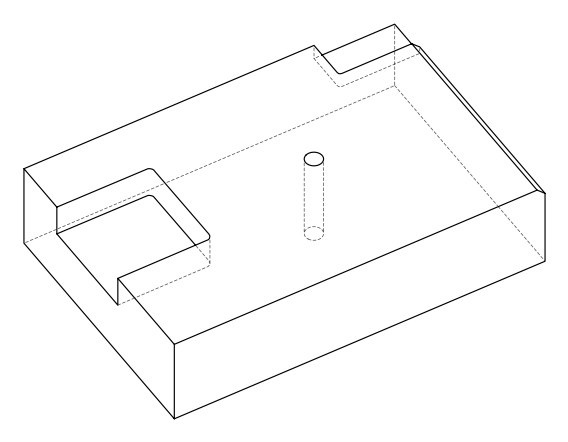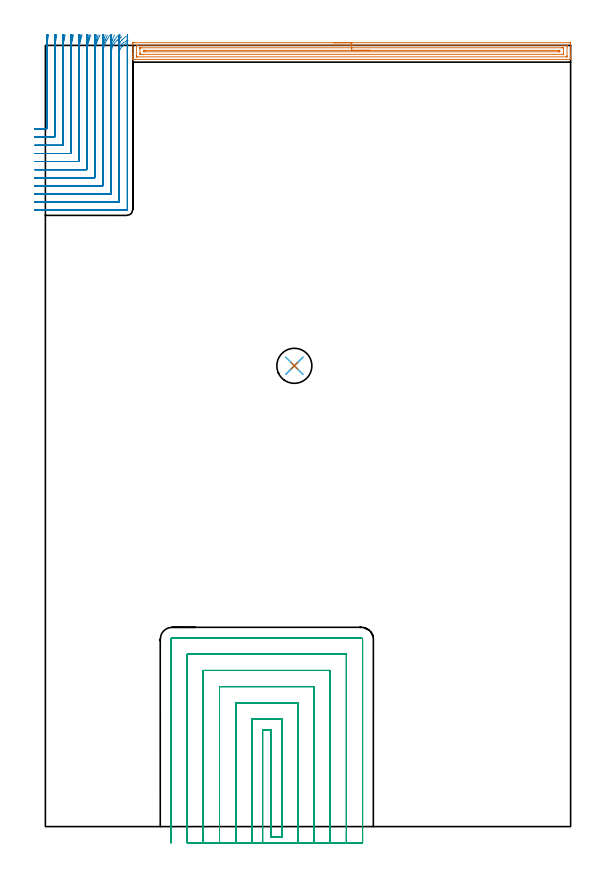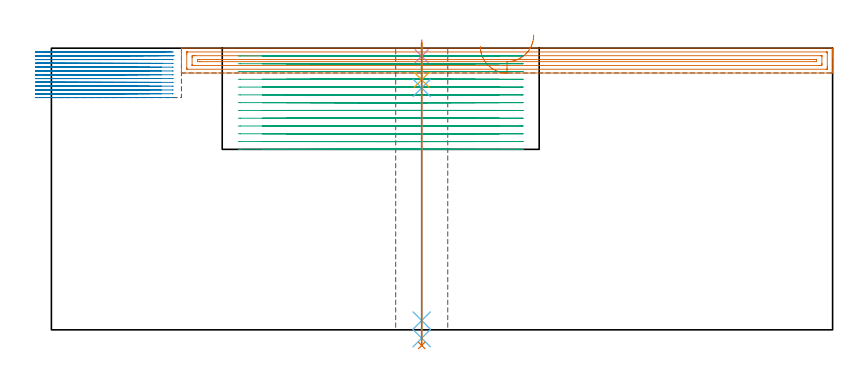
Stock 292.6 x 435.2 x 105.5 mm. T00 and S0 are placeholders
(PLAN: 7 operations, 6 tool changes, 100.9 min)
(1 AREA_MILL | FG_CHAMFER_SURFACE | UGT0205_001 | 7.99 min | 10787 mm3)
(2 MILL_CORNER_NOTCH_RECTANGULAR | CORNER_NOTCH_RECTANGULAR | UGT0201_014 | Follow Part, ap 1.5, ae 75% | 33.23 min | 85042 mm3)
(3 MILL_SLOT | SLOT_PARTIAL_RECTANGULAR | NXT0201_011 | Follow Part, ap 3, ae 75% | 58.6 min | 498707 mm3)
(4 SPOT_DRILL | STEP1HOLE | NXT0321_9005460120000 | 0.05 min | 178 mm3)
(5 DRILL_BLIND_HOLE_INTO_CENTER | STEP1HOLE | UGT0301_198 | 0.06 min | 424 mm3)
(6 GUN_DRILL_THROUGH_HOLE | STEP1HOLE | UGT0307_003 | 0.53 min | 3609 mm3)
(7 SPADE_DRILL_TO_ENLARGE_THROUGH_HOLE | STEP1HOLE | UGT0306_010 | 0.45 min | 27245 mm3)
(TOOL UGT0205_001 | Chamfer Mill 20 x 3 x 45 deg. | D20 FL50 Z2)
(TOOL UGT0201_014 | End mill 6 mm | D6 FL24 Z4)
(TOOL NXT0201_011 | ENDMILL 12mm [2P460-1200-NA 1630] | D12 FL38 Z6)
(TOOL NXT0321_9005460120000 | NC Spot Drill, 142deg, 12mm, Carbide, Uncoated | D12 PA142 FL30 Z2)
(TOOL UGT0301_198 | Twist Drill 7.9 mm | D7.9 PA118 FL73 Z2)
(TOOL UGT0307_003 | Gun Drill 7 mm | D7 PA130 FL24 Z1)
(TOOL UGT0306_010 | Spade Drill 19.5mm | D19.5 PA132 FL10 Z2)
(OP 1 AREA_MILL)
G17 G21 G94 G90
T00 M6
G54
G17 G0 G90 X160.65 Y436.7 S1061 M3
G43 Z115.5 H0
Z106.2
G94 G1 X160.688 Z105.328 F250.
X160.802 Z104.464
X160.991 Z103.612
X161.253 Z102.78
X161.587 Z101.974
X161.99 Z101.2
X162.458 Z100.464
X162.99 Z99.772
X163.579 Z99.129
X164.222 Z98.54
X164.914 Z98.008
X165.65 Z97.54
X166.424 Z97.137
X167.23 Z96.803
X168.062 Z96.541
X168.914 Z96.352
X169.778 Z96.238
X170.65 Z96.2
X291.997
X292.267 Y436.697 Z96.202
X292.59 Y436.692 Z96.206
X292.6 Y436.363 Z96.534
Y430.709 Z102.185
Y430.129 Z102.768
Y429.815 Z103.081
Y429.235 Z103.662
Y428.921 Z103.974
Y428.293 Z104.606
Y427.84 Z105.059
X292.598 Y427.462 Z105.429
X292.596 Y427.435 Z105.456
X292.59 Y427.403 Z105.488
X292.443 Y427.4 Z105.5
X48.857
X48.71 Y427.403 Z105.488
X48.707 Y427.461 Z105.431
X48.7 Y427.84 Z105.059
Y428.293 Z104.606
Y428.921 Z103.974
Y430.129 Z102.768
Y430.709 Z102.185
X48.701 Y436.073 Z96.824
X48.703 Y436.674 Z96.224
X48.707 Y436.692 Z96.206
X49.303 Y436.7 Z96.2
X170.65
Y435.286 Z97.614
X290.213
X290.319 Y435.285 Z97.615
X290.532 Y435.281 Z97.619
X290.586 Y435.279 Z97.621
X290.59 Y435.267 Z97.633
X290.595 Y435.234 Z97.666
X290.598 Y435.179 Z97.721
X290.6 Y434.791 Z98.109
Y434.285 Z98.615
X290.599 Y429.428 Z103.472
X290.592 Y428.921 Z103.979
X290.59 Y428.831 Z104.069
X290.425 Y428.821 Z104.079
X290.317 Y428.816 Z104.084
X290.213 Y428.815 Z104.085
X51.087 Y428.814 Z104.086
X50.981 Y428.815 Z104.085
X50.768 Y428.819 Z104.081
X50.714 Y428.821 Z104.079
X50.71 Y428.833 Z104.067
X50.705 Y428.866 Z104.034
X50.702 Y428.921 Z103.979
X50.7 Y429.309 Z103.591
Y429.815 Z103.085
X50.701 Y434.672 Z98.228
X50.708 Y435.179 Z97.721
X50.71 Y435.269 Z97.631
X50.875 Y435.279 Z97.621
X50.983 Y435.284 Z97.616
X51.087 Y435.285 Z97.615
X170.65 Y435.286 Z97.614
Y433.872 Z99.028
X287.536 Y433.871 Z99.029
X287.949
X288.428 Y433.867 Z99.033
X288.578 Y433.865 Z99.035
X288.592 Y433.563 Z99.337
X288.597 Y433.391 Z99.509
X288.6 Y433.219 Z99.681
Y430.537 Z102.363
X288.596 Y430.365 Z102.535
X288.59 Y430.251 Z102.649
X288.585 Y430.234 Z102.666
X288.577 Y430.232 Z102.668
X288.548 Y430.23 Z102.67
X288.428 Y430.229 Z102.671
X288.016 Y430.228 Z102.672
X53.764 Y430.229 Z102.671
X53.35
X52.872 Y430.233 Z102.667
X52.722 Y430.235 Z102.665
X52.708 Y430.537 Z102.363
X52.702 Y430.709 Z102.191
X52.7 Y430.881 Z102.019
Y433.563 Z99.337
X52.704 Y433.735 Z99.165
X52.71 Y433.849 Z99.051
X52.715 Y433.866 Z99.034
X52.723 Y433.868 Z99.032
X52.752 Y433.87 Z99.03
X52.872 Y433.871 Z99.029
X53.284 Y433.872 Z99.028
X170.65
Y432.457 Z100.443
X285.791
X286.59 Y432.447 Z100.453
X286.593 Y431.654 Z101.246
X285.791 Y431.643 Z101.257
X285.751
X55.509
X54.71 Y431.653 Z101.247
X54.706 Y432.447 Z100.453
X54.737 Y432.45 Z100.45
X55.549 Y432.457 Z100.443
X55.588
X170.65
X171.522 Z100.481
X172.386 Z100.595
X173.238 Z100.783
X174.07 Z101.046
X174.876 Z101.38
X175.65 Z101.782
X176.386 Z102.251
X177.078 Z102.782
X177.721 Z103.372
X178.31 Z104.015
X178.842 Z104.707
X179.31 Z105.443
X179.713 Z106.216
X180.047 Z107.022
X180.309 Z107.854
X180.498 Z108.706
X180.612 Z109.571
X180.65 Z110.443
G0 Z115.5
M5
M2
(OP 2 MILL_CORNER_NOTCH_RECTANGULAR)
G17 G21 G94 G90
T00 M6
G54
G17 G0 G90 X-6. Y388.5 S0 M3
G43 Z115.5 H0
Z104.077
G94 G1 X-3. F250.
X0.404 F500.
G3 X0.7 Y388.796 R0.3
G1 Y431.08
G2 X1.267 Y438.2 R45.
G1 X1.741 Y441.162 F250.
G0 Z115.5
X-6. Y384.
Z104.077
G1 X-3.
X4.904 F500.
G3 X5.2 Y384.296 R0.3
G1 Y431.08
G2 X5.831 Y438.2 R40.5
G1 X6.358 Y441.153 F250.
G0 Z115.5
X-6. Y379.5
Z104.077
G1 X-3.
X9.404 F500.
G3 X9.7 Y379.796 R0.3
G1 Y431.08
G2 X10.411 Y438.2 R36.
G1 X11.004 Y441.141 F250.
G0 Z115.5
X-6. Y375.
Z104.077
G1 X-3.
X13.903 F500.
G3 X14.2 Y375.297 R0.3
G1 Y431.08
G2 X15.015 Y438.2 R31.5
G1 X15.693 Y441.122 F250.
G0 Z115.5
X-6. Y370.5
Z104.077
G1 X-3.
X18.403 F500.
G3 X18.7 Y370.797 R0.3
G1 Y431.08
G2 X19.656 Y438.2 R27.
G1 X20.447 Y441.094 F250.
G0 Z115.5
X-6. Y366.
Z104.077
G1 X-3.
X22.903 F500.
G3 X23.2 Y366.297 R0.3
G1 Y431.08
G2 X24.356 Y438.2 R22.5
G1 X25.306 Y441.046 F250.
G0 Z115.5
X-6. Y361.5
Z104.077
G1 X-3.
X27.403 F500.
G3 X27.7 Y361.797 R0.3
G1 Y431.08
G2 X29.168 Y438.2 R18.
G1 X30.355 Y440.955 F250.
G0 Z115.5
X-6. Y357.
Z104.077
G1 X-3.
X31.903 F500.
G3 X32.2 Y357.297 R0.3
G1 Y431.08
G2 X34.23 Y438.2 R13.5
G1 X35.812 Y440.749 F250.
G0 Z115.5
X-6. Y352.5
Z104.077
G1 X-3.
X36.403 F500.
G3 X36.7 Y352.797 R0.3
G1 Y431.08
G2 X40.097 Y438.124 R9.
G1 X42.445 Y439.991 F250.
G0 Z115.5
X-6. Y348.
Z104.077
G1 X-3.
X40.903 F500.
G3 X41.2 Y348.297 R0.3
G1 Y431.08
G2 X42.742 Y434.471 R4.5
G1 X45.002 Y436.443 F250.
G0 Z115.5
X-6. Y343.5
Z104.077
G1 X-3.
X45.3 F500.
G3 X45.7 Y343.9 R0.4
G1 Y431.08
Y434.08 F250.
G0 Z115.5
X-6. Y388.5
Z102.654
G1 X-3.
X0.404 F500.
G3 X0.7 Y388.796 R0.3
G1 Y432.769
G2 X1.029 Y438.2 R45.
G1 X1.391 Y441.178 F250.
G0 Z115.5
X-6. Y384.
Z102.654
G1 X-3.
X4.904 F500.
G3 X5.2 Y384.296 R0.3
G1 Y432.769
G2 X5.566 Y438.2 R40.5
G1 X5.968 Y441.173 F250.
G0 Z115.5
X-6. Y379.5
Z102.654
G1 X-3.
X9.404 F500.
G3 X9.7 Y379.796 R0.3
G1 Y432.769
G2 X10.112 Y438.2 R36.
G1 X10.565 Y441.166 F250.
G0 Z115.5
X-6. Y375.
Z102.654
G1 X-3.
X13.903 F500.
G3 X14.2 Y375.297 R0.3
G1 Y432.769
G2 X14.672 Y438.2 R31.5
G1 X15.189 Y441.155 F250.
G0 Z115.5
X-6. Y370.5
Z102.654
G1 X-3.
X18.403 F500.
G3 X18.7 Y370.797 R0.3
G1 Y432.769
G2 X19.252 Y438.2 R27.
G1 X19.855 Y441.139 F250.
G0 Z115.5
X-6. Y366.
Z102.654
G1 X-3.
X22.903 F500.
G3 X23.2 Y366.297 R0.3
G1 Y432.769
G2 X23.865 Y438.2 R22.5
G1 X24.59 Y441.111 F250.
G0 Z115.5
X-6. Y361.5
Z102.654
G1 X-3.
X27.403 F500.
G3 X27.7 Y361.797 R0.3
G1 Y432.769
G2 X28.539 Y438.2 R18.
G1 X29.444 Y441.06 F250.
G0 Z115.5
X-6. Y357.
Z102.654
G1 X-3.
X31.903 F500.
G3 X32.2 Y357.297 R0.3
G1 Y432.769
G2 X33.341 Y438.2 R13.5
G1 X34.548 Y440.947 F250.
G0 Z115.5
X-6. Y352.5
Z102.654
G1 X-3.
X36.403 F500.
G3 X36.7 Y352.797 R0.3
G1 Y432.769
G2 X38.524 Y438.2 R9.
G1 X40.334 Y440.592 F250.
G0 Z115.5
X-6. Y348.
Z102.654
G1 X-3.
X40.903 F500.
G3 X41.2 Y348.297 R0.3
G1 Y432.769
G2 X43.476 Y436.681 R4.5
G1 X46.084 Y438.163 F250.
G0 Z115.5
X-6. Y343.5
Z102.654
G1 X-3.
X45.3 F500.
G3 X45.7 Y343.9 R0.4
G1 Y432.769
Y435.769 F250.
G0 Z115.5
X-6. Y388.5
Z101.231
G1 X-3.
X0.404 F500.
G3 X0.7 Y388.796 R0.3
G1 Y434.882
G2 X0.823 Y438.2 R45.
G1 X1.044 Y441.192 F250.
G0 Z115.5
X-6. Y384.
Z101.231
G1 X-3.
X4.904 F500.
G3 X5.2 Y384.296 R0.3
G1 Y434.882
G2 X5.336 Y438.2 R40.5
G1 X5.582 Y441.19 F250.
G0 Z115.5
X-6. Y379.5
Z101.231
G1 X-3.
X9.404 F500.
G3 X9.7 Y379.796 R0.3
G1 Y434.882
G2 X9.853 Y438.2 R36.
G1 X10.13 Y441.187 F250.
G0 Z115.5
X-6. Y375.
Z101.231
G1 X-3.
X13.903 F500.
G3 X14.2 Y375.297 R0.3
G1 Y434.882
G2 X14.375 Y438.2 R31.5
G1 X14.691 Y441.183 F250.
G0 Z115.5
X-6. Y370.5
Z101.231
G1 X-3.
X18.403 F500.
G3 X18.7 Y370.797 R0.3
G1 Y434.882
G2 X18.905 Y438.2 R27.
G1 X19.273 Y441.177 F250.
G0 Z115.5
X-6. Y366.
Z101.231
G1 X-3.
X22.903 F500.
G3 X23.2 Y366.297 R0.3
G1 Y434.882
G2 X23.446 Y438.2 R22.5
G1 X23.888 Y441.167 F250.
G0 Z115.5
X-6. Y361.5
Z101.231
G1 X-3.
X27.403 F500.
G3 X27.7 Y361.797 R0.3
G1 Y434.882
G2 X28.009 Y438.2 R18.
G1 X28.562 Y441.149 F250.
G0 Z115.5
X-6. Y357.
Z101.231
G1 X-3.
X31.903 F500.
G3 X32.2 Y357.297 R0.3
G1 Y434.882
G2 X32.614 Y438.2 R13.5
G1 X33.352 Y441.108 F250.
G0 Z115.5
X-6. Y352.5
Z101.231
G1 X-3.
X36.403 F500.
G3 X36.7 Y352.797 R0.3
G1 Y434.882
G2 X37.334 Y438.2 R9.
G1 X38.44 Y440.989 F250.
G0 Z115.5
X-6. Y348.
Z101.231
G1 X-3.
X40.903 F500.
G3 X41.2 Y348.297 R0.3
G1 Y434.882
G2 X42.64 Y438.181 R4.5
G1 X44.84 Y440.221 F250.
G0 Z115.5
X-6. Y343.5
Z101.231
G1 X-3.
X45.3 F500.
G3 X45.7 Y343.9 R0.4
G1 Y434.882
Y437.882 F250.
G0 Z115.5
X-6. Y388.5
Z99.808
G1 X-3.
X0.404 F500.
G3 X0.7 Y388.796 R0.3
G1 Y437.519
G2 X0.705 Y438.2 R45.
G1 X0.751 Y441.2 F250.
G0 Z115.5
X-6. Y384.
Z99.808
G1 X-3.
X4.904 F500.
G3 X5.2 Y384.296 R0.3
G1 Y437.519
G2 X5.206 Y438.2 R40.5
G1 X5.256 Y441.2 F250.
G0 Z115.5
X-6. Y379.5
Z99.808
G1 X-3.
X9.404 F500.
G3 X9.7 Y379.796 R0.3
G1 Y437.519
G2 X9.706 Y438.2 R36.
G1 X9.763 Y441.199 F250.
G0 Z115.5
X-6. Y375.
Z99.808
G1 X-3.
X13.903 F500.
G3 X14.2 Y375.297 R0.3
G1 Y437.519
G2 X14.207 Y438.2 R31.5
G1 X14.272 Y441.199 F250.
G0 Z115.5
X-6. Y370.5
Z99.808
G1 X-3.
X18.403 F500.
G3 X18.7 Y370.797 R0.3
G1 Y437.519
G2 X18.709 Y438.2 R27.
G1 X18.784 Y441.199 F250.
G0 Z115.5
X-6. Y366.
Z99.808
G1 X-3.
X22.903 F500.
G3 X23.2 Y366.297 R0.3
G1 Y437.519
G2 X23.21 Y438.2 R22.5
G1 X23.301 Y441.199 F250.
G0 Z115.5
X-6. Y361.5
Z99.808
G1 X-3.
X27.403 F500.
G3 X27.7 Y361.797 R0.3
G1 Y437.519
G2 X27.713 Y438.2 R18.
G1 X27.826 Y441.198 F250.
G0 Z115.5
X-6. Y357.
Z99.808
G1 X-3.
X31.903 F500.
G3 X32.2 Y357.297 R0.3
G1 Y437.519
G2 X32.217 Y438.2 R13.5
G1 X32.369 Y441.196 F250.
G0 Z115.5
X-6. Y352.5
Z99.808
G1 X-3.
X36.403 F500.
G3 X36.7 Y352.797 R0.3
G1 Y437.519
G2 X36.726 Y438.2 R9.
G1 X36.953 Y441.191 F250.
G0 Z115.5
X-6. Y348.
Z99.808
G1 X-3.
X40.903 F500.
G3 X41.2 Y348.297 R0.3
G1 Y437.519
G2 X41.252 Y438.2 R4.5
G1 X41.706 Y441.165 F250.
G0 Z115.5
X-6. Y343.5
Z99.808
G1 X-3.
X45.3 F500.
G3 X45.7 Y343.9 R0.4
G1 Y437.519
Y440.519 F250.
G0 Z115.5
X-6. Y388.5
Z98.385
G1 X-3.
X0.404 F500.
G3 X0.7 Y388.796 R0.3
G1 Y438.2
X0.701 Y441.2 F250.
G0 Z115.5
X-6. Y384.
Z98.385
G1 X-3.
X4.904 F500.
G3 X5.2 Y384.296 R0.3
G1 Y388.796
Y438.2
X5.202 Y441.2 F250.
G0 Z115.5
X-6. Y379.5
Z98.385
G1 X-3.
X9.404 F500.
G3 X9.7 Y379.796 R0.3
G1 Y384.296
Y438.2
X9.702 Y441.2 F250.
G0 Z115.5
X-6. Y375.
Z98.385
G1 X-3.
X13.903 F500.
G3 X14.2 Y375.297 R0.3
G1 Y379.796
Y438.2
X14.202 Y441.2 F250.
G0 Z115.5
X-6. Y370.5
Z98.385
G1 X-3.
X18.403 F500.
G3 X18.7 Y370.797 R0.3
G1 Y375.297
Y438.2
X18.702 Y441.2 F250.
G0 Z115.5
X-6. Y366.
Z98.385
G1 X-3.
X22.903 F500.
G3 X23.2 Y366.297 R0.3
G1 Y370.797
Y438.2
X23.203 Y441.2 F250.
G0 Z115.5
X-6. Y361.5
Z98.385
G1 X-3.
X27.403 F500.
G3 X27.7 Y361.797 R0.3
G1 Y366.297
Y438.2
X27.704 Y441.2 F250.
G0 Z115.5
X-6. Y357.
Z98.385
G1 X-3.
X31.903 F500.
G3 X32.2 Y357.297 R0.3
G1 Y361.797
Y438.2
X32.205 Y441.2 F250.
G0 Z115.5
X-6. Y352.5
Z98.385
G1 X-3.
X36.403 F500.
G3 X36.7 Y352.797 R0.3
G1 Y357.297
Y438.2
X36.707 Y441.2 F250.
G0 Z115.5
X-6. Y348.
Z98.385
G1 X-3.
X40.903 F500.
G3 X41.2 Y348.297 R0.3
G1 Y352.797
Y438.2
X41.215 Y441.2 F250.
G0 Z115.5
X-6. Y343.5
Z98.385
G1 X-3.
X45.3 F500.
G3 X45.7 Y343.9 R0.4
G1 Y438.178
Y441.178 F250.
G0 Z115.5
X-6. Y388.5
Z96.961
G1 X-3.
X0.404 F500.
G3 X0.7 Y388.796 R0.3
G1 Y438.2
Y441.2 F250.
G0 Z115.5
X-6. Y384.
Z96.961
G1 X-3.
X4.904 F500.
G3 X5.2 Y384.296 R0.3
G1 Y438.2
Y441.2 F250.
G0 Z115.5
X-6. Y379.5
Z96.961
G1 X-3.
X9.404 F500.
G3 X9.7 Y379.796 R0.3
G1 Y438.2
Y441.2 F250.
G0 Z115.5
X-6. Y375.
Z96.961
G1 X-3.
X13.903 F500.
G3 X14.2 Y375.297 R0.3
G1 Y438.2
Y441.2 F250.
G0 Z115.5
X-6. Y370.5
Z96.961
G1 X-3.
X18.403 F500.
G3 X18.7 Y370.797 R0.3
G1 Y438.2
Y441.2 F250.
G0 Z115.5
X-6. Y366.
Z96.961
G1 X-3.
X22.903 F500.
G3 X23.2 Y366.297 R0.3
G1 Y438.2
Y441.2 F250.
G0 Z115.5
X-6. Y361.5
Z96.961
G1 X-3.
X27.403 F500.
G3 X27.7 Y361.797 R0.3
G1 Y438.2
Y441.2 F250.
G0 Z115.5
X-6. Y357.
Z96.961
G1 X-3.
X31.903 F500.
G3 X32.2 Y357.297 R0.3
G1 Y438.2
Y441.2 F250.
G0 Z115.5
X-6. Y352.5
Z96.961
G1 X-3.
X36.403 F500.
G3 X36.7 Y352.797 R0.3
G1 Y438.2
Y441.2 F250.
G0 Z115.5
X-6. Y348.
Z96.961
G1 X-3.
X40.903 F500.
G3 X41.2 Y348.297 R0.3
G1 Y438.2
Y441.2 F250.
G0 Z115.5
X-6. Y343.5
Z96.961
G1 X-3.
X45.3 F500.
G3 X45.7 Y343.9 R0.4
G1 Y438.2
Y441.2 F250.
G0 Z115.5
X-6. Y388.5
Z95.538
G1 X-3.
X0.404 F500.
G3 X0.7 Y388.796 R0.3
G1 Y438.2
Y441.2 F250.
G0 Z115.5
X-6. Y384.
Z95.538
G1 X-3.
X4.904 F500.
G3 X5.2 Y384.296 R0.3
G1 Y438.2
Y441.2 F250.
G0 Z115.5
X-6. Y379.5
Z95.538
G1 X-3.
X9.404 F500.
G3 X9.7 Y379.796 R0.3
G1 Y438.2
Y441.2 F250.
G0 Z115.5
X-6. Y375.
Z95.538
G1 X-3.
X13.903 F500.
G3 X14.2 Y375.297 R0.3
G1 Y438.2
Y441.2 F250.
G0 Z115.5
X-6. Y370.5
Z95.538
G1 X-3.
X18.403 F500.
G3 X18.7 Y370.797 R0.3
G1 Y438.2
Y441.2 F250.
G0 Z115.5
X-6. Y366.
Z95.538
G1 X-3.
X22.903 F500.
G3 X23.2 Y366.297 R0.3
G1 Y438.2
Y441.2 F250.
G0 Z115.5
X-6. Y361.5
Z95.538
G1 X-3.
X27.403 F500.
G3 X27.7 Y361.797 R0.3
G1 Y438.2
Y441.2 F250.
G0 Z115.5
X-6. Y357.
Z95.538
G1 X-3.
X31.903 F500.
G3 X32.2 Y357.297 R0.3
G1 Y438.2
Y441.2 F250.
G0 Z115.5
X-6. Y352.5
Z95.538
G1 X-3.
X36.403 F500.
G3 X36.7 Y352.797 R0.3
G1 Y438.2
Y441.2 F250.
G0 Z115.5
X-6. Y348.
Z95.538
G1 X-3.
X40.903 F500.
G3 X41.2 Y348.297 R0.3
G1 Y438.2
Y441.2 F250.
G0 Z115.5
X-6. Y343.5
Z95.538
G1 X-3.
X45.3 F500.
G3 X45.7 Y343.9 R0.4
G1 Y438.2
Y441.2 F250.
G0 Z115.5
X-6. Y388.5
Z94.115
G1 X-3.
X0.404 F500.
G3 X0.7 Y388.796 R0.3
G1 Y438.2
Y441.2 F250.
G0 Z115.5
X-6. Y384.
Z94.115
G1 X-3.
X4.904 F500.
G3 X5.2 Y384.296 R0.3
G1 Y438.2
Y441.2 F250.
G0 Z115.5
X-6. Y379.5
Z94.115
G1 X-3.
X9.404 F500.
G3 X9.7 Y379.796 R0.3
G1 Y438.2
Y441.2 F250.
G0 Z115.5
X-6. Y375.
Z94.115
G1 X-3.
X13.903 F500.
G3 X14.2 Y375.297 R0.3
G1 Y438.2
Y441.2 F250.
G0 Z115.5
X-6. Y370.5
Z94.115
G1 X-3.
X18.403 F500.
G3 X18.7 Y370.797 R0.3
G1 Y438.2
Y441.2 F250.
G0 Z115.5
X-6. Y366.
Z94.115
G1 X-3.
X22.903 F500.
G3 X23.2 Y366.297 R0.3
G1 Y438.2
Y441.2 F250.
G0 Z115.5
X-6. Y361.5
Z94.115
G1 X-3.
X27.403 F500.
G3 X27.7 Y361.797 R0.3
G1 Y438.2
Y441.2 F250.
G0 Z115.5
X-6. Y357.
Z94.115
G1 X-3.
X31.903 F500.
G3 X32.2 Y357.297 R0.3
G1 Y438.2
Y441.2 F250.
G0 Z115.5
X-6. Y352.5
Z94.115
G1 X-3.
X36.403 F500.
G3 X36.7 Y352.797 R0.3
G1 Y438.2
Y441.2 F250.
G0 Z115.5
X-6. Y348.
Z94.115
G1 X-3.
X40.903 F500.
G3 X41.2 Y348.297 R0.3
G1 Y438.2
Y441.2 F250.
G0 Z115.5
X-6. Y343.5
Z94.115
G1 X-3.
X45.3 F500.
G3 X45.7 Y343.9 R0.4
G1 Y438.2
Y441.2 F250.
G0 Z115.5
X-6. Y388.5
Z92.692
G1 X-3.
X0.404 F500.
G3 X0.7 Y388.796 R0.3
G1 Y438.2
Y441.2 F250.
G0 Z115.5
X-6. Y384.
Z92.692
G1 X-3.
X4.904 F500.
G3 X5.2 Y384.296 R0.3
G1 Y438.2
Y441.2 F250.
G0 Z115.5
X-6. Y379.5
Z92.692
G1 X-3.
X9.404 F500.
G3 X9.7 Y379.796 R0.3
G1 Y438.2
Y441.2 F250.
G0 Z115.5
X-6. Y375.
Z92.692
G1 X-3.
X13.903 F500.
G3 X14.2 Y375.297 R0.3
G1 Y438.2
Y441.2 F250.
G0 Z115.5
X-6. Y370.5
Z92.692
G1 X-3.
X18.403 F500.
G3 X18.7 Y370.797 R0.3
G1 Y438.2
Y441.2 F250.
G0 Z115.5
X-6. Y366.
Z92.692
G1 X-3.
X22.903 F500.
G3 X23.2 Y366.297 R0.3
G1 Y438.2
Y441.2 F250.
G0 Z115.5
X-6. Y361.5
Z92.692
G1 X-3.
X27.403 F500.
G3 X27.7 Y361.797 R0.3
G1 Y438.2
Y441.2 F250.
G0 Z115.5
X-6. Y357.
Z92.692
G1 X-3.
X31.903 F500.
G3 X32.2 Y357.297 R0.3
G1 Y438.2
Y441.2 F250.
G0 Z115.5
X-6. Y352.5
Z92.692
G1 X-3.
X36.403 F500.
G3 X36.7 Y352.797 R0.3
G1 Y438.2
Y441.2 F250.
G0 Z115.5
X-6. Y348.
Z92.692
G1 X-3.
X40.903 F500.
G3 X41.2 Y348.297 R0.3
G1 Y438.2
Y441.2 F250.
G0 Z115.5
X-6. Y343.5
Z92.692
G1 X-3.
X45.3 F500.
G3 X45.7 Y343.9 R0.4
G1 Y438.2
Y441.2 F250.
G0 Z115.5
X-6. Y388.5
Z91.269
G1 X-3.
X0.404 F500.
G3 X0.7 Y388.796 R0.3
G1 Y438.2
Y441.2 F250.
G0 Z115.5
X-6. Y384.
Z91.269
G1 X-3.
X4.904 F500.
G3 X5.2 Y384.296 R0.3
G1 Y438.2
Y441.2 F250.
G0 Z115.5
X-6. Y379.5
Z91.269
G1 X-3.
X9.404 F500.
G3 X9.7 Y379.796 R0.3
G1 Y438.2
Y441.2 F250.
G0 Z115.5
X-6. Y375.
Z91.269
G1 X-3.
X13.903 F500.
G3 X14.2 Y375.297 R0.3
G1 Y438.2
Y441.2 F250.
G0 Z115.5
X-6. Y370.5
Z91.269
G1 X-3.
X18.403 F500.
G3 X18.7 Y370.797 R0.3
G1 Y438.2
Y441.2 F250.
G0 Z115.5
X-6. Y366.
Z91.269
G1 X-3.
X22.903 F500.
G3 X23.2 Y366.297 R0.3
G1 Y438.2
Y441.2 F250.
G0 Z115.5
X-6. Y361.5
Z91.269
G1 X-3.
X27.403 F500.
G3 X27.7 Y361.797 R0.3
G1 Y438.2
Y441.2 F250.
G0 Z115.5
X-6. Y357.
Z91.269
G1 X-3.
X31.903 F500.
G3 X32.2 Y357.297 R0.3
G1 Y438.2
Y441.2 F250.
G0 Z115.5
X-6. Y352.5
Z91.269
G1 X-3.
X36.403 F500.
G3 X36.7 Y352.797 R0.3
G1 Y438.2
Y441.2 F250.
G0 Z115.5
X-6. Y348.
Z91.269
G1 X-3.
X40.903 F500.
G3 X41.2 Y348.297 R0.3
G1 Y438.2
Y441.2 F250.
G0 Z115.5
X-6. Y343.5
Z91.269
G1 X-3.
X45.3 F500.
G3 X45.7 Y343.9 R0.4
G1 Y438.2
Y441.2 F250.
G0 Z115.5
X-6. Y388.5
Z89.846
G1 X-3.
X0.404 F500.
G3 X0.7 Y388.796 R0.3
G1 Y438.2
Y441.2 F250.
G0 Z115.5
X-6. Y384.
Z89.846
G1 X-3.
X4.904 F500.
G3 X5.2 Y384.296 R0.3
G1 Y438.2
Y441.2 F250.
G0 Z115.5
X-6. Y379.5
Z89.846
G1 X-3.
X9.404 F500.
G3 X9.7 Y379.796 R0.3
G1 Y438.2
Y441.2 F250.
G0 Z115.5
X-6. Y375.
Z89.846
G1 X-3.
X13.903 F500.
G3 X14.2 Y375.297 R0.3
G1 Y438.2
Y441.2 F250.
G0 Z115.5
X-6. Y370.5
Z89.846
G1 X-3.
X18.403 F500.
G3 X18.7 Y370.797 R0.3
G1 Y438.2
Y441.2 F250.
G0 Z115.5
X-6. Y366.
Z89.846
G1 X-3.
X22.903 F500.
G3 X23.2 Y366.297 R0.3
G1 Y438.2
Y441.2 F250.
G0 Z115.5
X-6. Y361.5
Z89.846
G1 X-3.
X27.403 F500.
G3 X27.7 Y361.797 R0.3
G1 Y438.2
Y441.2 F250.
G0 Z115.5
X-6. Y357.
Z89.846
G1 X-3.
X31.903 F500.
G3 X32.2 Y357.297 R0.3
G1 Y438.2
Y441.2 F250.
G0 Z115.5
X-6. Y352.5
Z89.846
G1 X-3.
X36.403 F500.
G3 X36.7 Y352.797 R0.3
G1 Y438.2
Y441.2 F250.
G0 Z115.5
X-6. Y348.
Z89.846
G1 X-3.
X40.903 F500.
G3 X41.2 Y348.297 R0.3
G1 Y438.2
Y441.2 F250.
G0 Z115.5
X-6. Y343.5
Z89.846
G1 X-3.
X45.3 F500.
G3 X45.7 Y343.9 R0.4
G1 Y438.2
Y441.2 F250.
G0 Z115.5
X-6. Y388.5
Z88.423
G1 X-3.
X0.404 F500.
G3 X0.7 Y388.796 R0.3
G1 Y438.2
Y441.2 F250.
G0 Z115.5
X-6. Y384.
Z88.423
G1 X-3.
X4.904 F500.
G3 X5.2 Y384.296 R0.3
G1 Y438.2
Y441.2 F250.
G0 Z115.5
X-6. Y379.5
Z88.423
G1 X-3.
X9.404 F500.
G3 X9.7 Y379.796 R0.3
G1 Y438.2
Y441.2 F250.
G0 Z115.5
X-6. Y375.
Z88.423
G1 X-3.
X13.903 F500.
G3 X14.2 Y375.297 R0.3
G1 Y438.2
Y441.2 F250.
G0 Z115.5
X-6. Y370.5
Z88.423
G1 X-3.
X18.403 F500.
G3 X18.7 Y370.797 R0.3
G1 Y438.2
Y441.2 F250.
G0 Z115.5
X-6. Y366.
Z88.423
G1 X-3.
X22.903 F500.
G3 X23.2 Y366.297 R0.3
G1 Y438.2
Y441.2 F250.
G0 Z115.5
X-6. Y361.5
Z88.423
G1 X-3.
X27.403 F500.
G3 X27.7 Y361.797 R0.3
G1 Y438.2
Y441.2 F250.
G0 Z115.5
X-6. Y357.
Z88.423
G1 X-3.
X31.903 F500.
G3 X32.2 Y357.297 R0.3
G1 Y438.2
Y441.2 F250.
G0 Z115.5
X-6. Y352.5
Z88.423
G1 X-3.
X36.403 F500.
G3 X36.7 Y352.797 R0.3
G1 Y438.2
Y441.2 F250.
G0 Z115.5
X-6. Y348.
Z88.423
G1 X-3.
X40.903 F500.
G3 X41.2 Y348.297 R0.3
G1 Y438.2
Y441.2 F250.
G0 Z115.5
X-6. Y343.5
Z88.423
G1 X-3.
X45.3 F500.
G3 X45.7 Y343.9 R0.4
G1 Y438.2
Y441.2 F250.
G0 Z115.5
X-6. Y388.5
Z87.
G1 X-3.
X0.404 F500.
G3 X0.7 Y388.796 R0.3
G1 Y438.2
Y441.2 F250.
G0 Z115.5
X-6. Y384.
Z87.
G1 X-3.
X4.904 F500.
G3 X5.2 Y384.296 R0.3
G1 Y438.2
Y441.2 F250.
G0 Z115.5
X-6. Y379.5
Z87.
G1 X-3.
X9.404 F500.
G3 X9.7 Y379.796 R0.3
G1 Y438.2
Y441.2 F250.
G0 Z115.5
X-6. Y375.
Z87.
G1 X-3.
X13.903 F500.
G3 X14.2 Y375.297 R0.3
G1 Y438.2
Y441.2 F250.
G0 Z115.5
X-6. Y370.5
Z87.
G1 X-3.
X18.403 F500.
G3 X18.7 Y370.797 R0.3
G1 Y438.2
Y441.2 F250.
G0 Z115.5
X-6. Y366.
Z87.
G1 X-3.
X22.903 F500.
G3 X23.2 Y366.297 R0.3
G1 Y438.2
Y441.2 F250.
G0 Z115.5
X-6. Y361.5
Z87.
G1 X-3.
X27.403 F500.
G3 X27.7 Y361.797 R0.3
G1 Y438.2
Y441.2 F250.
G0 Z115.5
X-6. Y357.
Z87.
G1 X-3.
X31.903 F500.
G3 X32.2 Y357.297 R0.3
G1 Y438.2
Y441.2 F250.
G0 Z115.5
X-6. Y352.5
Z87.
G1 X-3.
X36.403 F500.
G3 X36.7 Y352.797 R0.3
G1 Y438.2
Y441.2 F250.
G0 Z115.5
X-6. Y348.
Z87.
G1 X-3.
X40.903 F500.
G3 X41.2 Y348.297 R0.3
G1 Y438.2
Y441.2 F250.
G0 Z115.5
X-6. Y343.5
Z87.
G1 X-3.
X45.3 F500.
G3 X45.7 Y343.9 R0.4
G1 Y438.2
Y441.2 F250.
G0 Z115.5
M5
M2
(OP 3 MILL_SLOT)
G17 G21 G94 G90
T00 M6
G54
G17 G0 G90 X121. Y-9. S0 M3
G43 Z115.5 H1
Z102.585
G94 G1 Y-6. F250.
Y54. F500.
X125.7
Y-6.
X131.7
Y60.
X115.
Y-6.
Y-9. F250.
X140.7
Y-6.
Y69. F500.
X106.
Y-6.
Y-9. F250.
X149.7
Y-6.
Y78. F500.
X97.
Y-6.
Y-9. F250.
X158.7
Y-6.
Y87. F500.
X88.
Y-6.
Y-9. F250.
X167.7
Y-6.
Y96. F500.
X79.
Y-6.
Y-9. F250.
X176.7
Y-6.
Y104.3 F500.
G3 X176. Y105. R0.7
G1 X70.7
G3 X70. Y104.3 R0.7
G1 Y-6.
Y-9. F250.
G0 X121. Z99.669
G1 Y-6.
Y54. F500.
X125.7
Y-6.
X131.7
Y60.
X115.
Y-6.
Y-9. F250.
X140.7
Y-6.
Y69. F500.
X106.
Y-6.
Y-9. F250.
X149.7
Y-6.
Y78. F500.
X97.
Y-6.
Y-9. F250.
X158.7
Y-6.
Y87. F500.
X88.
Y-6.
Y-9. F250.
X167.7
Y-6.
Y96. F500.
X79.
Y-6.
Y-9. F250.
X176.7
Y-6.
Y104.3 F500.
G3 X176. Y105. R0.7
G1 X70.7
G3 X70. Y104.3 R0.7
G1 Y-6.
Y-9. F250.
G0 X121. Z96.754
G1 Y-6.
Y54. F500.
X125.7
Y-6.
X131.7
Y60.
X115.
Y-6.
Y-9. F250.
X140.7
Y-6.
Y69. F500.
X106.
Y-6.
Y-9. F250.
X149.7
Y-6.
Y78. F500.
X97.
Y-6.
Y-9. F250.
X158.7
Y-6.
Y87. F500.
X88.
Y-6.
Y-9. F250.
X167.7
Y-6.
Y96. F500.
X79.
Y-6.
Y-9. F250.
X176.7
Y-6.
Y104.3 F500.
G3 X176. Y105. R0.7
G1 X70.7
G3 X70. Y104.3 R0.7
G1 Y-6.
Y-9. F250.
G0 X121. Z93.838
G1 Y-6.
Y54. F500.
X125.7
Y-6.
X131.7
Y60.
X115.
Y-6.
Y-9. F250.
X140.7
Y-6.
Y69. F500.
X106.
Y-6.
Y-9. F250.
X149.7
Y-6.
Y78. F500.
X97.
Y-6.
Y-9. F250.
X158.7
Y-6.
Y87. F500.
X88.
Y-6.
Y-9. F250.
X167.7
Y-6.
Y96. F500.
X79.
Y-6.
Y-9. F250.
X176.7
Y-6.
Y104.3 F500.
G3 X176. Y105. R0.7
G1 X70.7
G3 X70. Y104.3 R0.7
G1 Y-6.
Y-9. F250.
G0 X121. Z90.923
G1 Y-6.
Y54. F500.
X125.7
Y-6.
X131.7
Y60.
X115.
Y-6.
Y-9. F250.
X140.7
Y-6.
Y69. F500.
X106.
Y-6.
Y-9. F250.
X149.7
Y-6.
Y78. F500.
X97.
Y-6.
Y-9. F250.
X158.7
Y-6.
Y87. F500.
X88.
Y-6.
Y-9. F250.
X167.7
Y-6.
Y96. F500.
X79.
Y-6.
Y-9. F250.
X176.7
Y-6.
Y104.3 F500.
G3 X176. Y105. R0.7
G1 X70.7
G3 X70. Y104.3 R0.7
G1 Y-6.
Y-9. F250.
G0 X121. Z88.008
G1 Y-6.
Y54. F500.
X125.7
Y-6.
X131.7
Y60.
X115.
Y-6.
Y-9. F250.
X140.7
Y-6.
Y69. F500.
X106.
Y-6.
Y-9. F250.
X149.7
Y-6.
Y78. F500.
X97.
Y-6.
Y-9. F250.
X158.7
Y-6.
Y87. F500.
X88.
Y-6.
Y-9. F250.
X167.7
Y-6.
Y96. F500.
X79.
Y-6.
Y-9. F250.
X176.7
Y-6.
Y104.3 F500.
G3 X176. Y105. R0.7
G1 X70.7
G3 X70. Y104.3 R0.7
G1 Y-6.
Y-9. F250.
G0 X121. Z85.092
G1 Y-6.
Y54. F500.
X125.7
Y-6.
X131.7
Y60.
X115.
Y-6.
Y-9. F250.
X140.7
Y-6.
Y69. F500.
X106.
Y-6.
Y-9. F250.
X149.7
Y-6.
Y78. F500.
X97.
Y-6.
Y-9. F250.
X158.7
Y-6.
Y87. F500.
X88.
Y-6.
Y-9. F250.
X167.7
Y-6.
Y96. F500.
X79.
Y-6.
Y-9. F250.
X176.7
Y-6.
Y104.3 F500.
G3 X176. Y105. R0.7
G1 X70.7
G3 X70. Y104.3 R0.7
G1 Y-6.
Y-9. F250.
G0 X121. Z82.177
G1 Y-6.
Y54. F500.
X125.7
Y-6.
X131.7
Y60.
X115.
Y-6.
Y-9. F250.
X140.7
Y-6.
Y69. F500.
X106.
Y-6.
Y-9. F250.
X149.7
Y-6.
Y78. F500.
X97.
Y-6.
Y-9. F250.
X158.7
Y-6.
Y87. F500.
X88.
Y-6.
Y-9. F250.
X167.7
Y-6.
Y96. F500.
X79.
Y-6.
Y-9. F250.
X176.7
Y-6.
Y104.3 F500.
G3 X176. Y105. R0.7
G1 X70.7
G3 X70. Y104.3 R0.7
G1 Y-6.
Y-9. F250.
G0 X121. Z79.262
G1 Y-6.
Y54. F500.
X125.7
Y-6.
X131.7
Y60.
X115.
Y-6.
Y-9. F250.
X140.7
Y-6.
Y69. F500.
X106.
Y-6.
Y-9. F250.
X149.7
Y-6.
Y78. F500.
X97.
Y-6.
Y-9. F250.
X158.7
Y-6.
Y87. F500.
X88.
Y-6.
Y-9. F250.
X167.7
Y-6.
Y96. F500.
X79.
Y-6.
Y-9. F250.
X176.7
Y-6.
Y104.3 F500.
G3 X176. Y105. R0.7
G1 X70.7
G3 X70. Y104.3 R0.7
G1 Y-6.
Y-9. F250.
G0 X121. Z76.346
G1 Y-6.
Y54. F500.
X125.7
Y-6.
X131.7
Y60.
X115.
Y-6.
Y-9. F250.
X140.7
Y-6.
Y69. F500.
X106.
Y-6.
Y-9. F250.
X149.7
Y-6.
Y78. F500.
X97.
Y-6.
Y-9. F250.
X158.7
Y-6.
Y87. F500.
X88.
Y-6.
Y-9. F250.
X167.7
Y-6.
Y96. F500.
X79.
Y-6.
Y-9. F250.
X176.7
Y-6.
Y104.3 F500.
G3 X176. Y105. R0.7
G1 X70.7
G3 X70. Y104.3 R0.7
G1 Y-6.
Y-9. F250.
G0 X121. Z73.431
G1 Y-6.
Y54. F500.
X125.7
Y-6.
X131.7
Y60.
X115.
Y-6.
Y-9. F250.
X140.7
Y-6.
Y69. F500.
X106.
Y-6.
Y-9. F250.
X149.7
Y-6.
Y78. F500.
X97.
Y-6.
Y-9. F250.
X158.7
Y-6.
Y87. F500.
X88.
Y-6.
Y-9. F250.
X167.7
Y-6.
Y96. F500.
X79.
Y-6.
Y-9. F250.
X176.7
Y-6.
Y104.3 F500.
G3 X176. Y105. R0.7
G1 X70.7
G3 X70. Y104.3 R0.7
G1 Y-6.
Y-9. F250.
G0 X121. Z70.515
G1 Y-6.
Y54. F500.
X125.7
Y-6.
X131.7
Y60.
X115.
Y-6.
Y-9. F250.
X140.7
Y-6.
Y69. F500.
X106.
Y-6.
Y-9. F250.
X149.7
Y-6.
Y78. F500.
X97.
Y-6.
Y-9. F250.
X158.7
Y-6.
Y87. F500.
X88.
Y-6.
Y-9. F250.
X167.7
Y-6.
Y96. F500.
X79.
Y-6.
Y-9. F250.
X176.7
Y-6.
Y104.3 F500.
G3 X176. Y105. R0.7
G1 X70.7
G3 X70. Y104.3 R0.7
G1 Y-6.
Y-9. F250.
G0 X121. Z67.6
G1 Y-6.
Y54. F500.
X125.7
Y-6.
X131.7
Y60.
X115.
Y-6.
Y-9. F250.
X140.7
Y-6.
Y69. F500.
X106.
Y-6.
Y-9. F250.
X149.7
Y-6.
Y78. F500.
X97.
Y-6.
Y-9. F250.
X158.7
Y-6.
Y87. F500.
X88.
Y-6.
Y-9. F250.
X167.7
Y-6.
Y96. F500.
X79.
Y-6.
Y-9. F250.
X176.7
Y-6.
Y104.3 F500.
G3 X176. Y105. R0.7
G1 X70.7
G3 X70. Y104.3 R0.7
G1 Y-6.
Y-9. F250.
G0 Z115.5
M5
M2
(OP 4 SPOT_DRILL)
G17 G21 G94 G90
T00 M6
G54
G17 G0 G90 X138.7 Y256.7 S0 M3
G43 Z115.5 H0
G94 G81 G98 Z102.5 F250. R108.5
G80
M5
M2
(OP 5 DRILL_BLIND_HOLE_INTO_CENTER)
G17 G21 G94 G90
T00 M6
G54
G17 G0 G90 X138.7 Y256.7 S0 M3
G43 Z115.5 H0
G94 G81 G98 Z93.65 F250. R107.5
G80
M5
M2
(OP 6 GUN_DRILL_THROUGH_HOLE)
G17 G21 G94 G90
T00 M6
G54
G17 G0 G90 X138.7 Y256.7 M8
G43 Z115.5 H0
Z106.096
S716 M3
G94 G1 Z90.621 F125. M26
G4 X.084
Z3.5 F250.
G4 X.084
Z-3.132 F125.
G4 X.084
M5
M9
G0 Z106.096
Z115.5
M2
(OP 7 SPADE_DRILL_TO_ENLARGE_THROUGH_HOLE)
G17 G21 G94 G90
T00 M6
G54
G17 G0 G90 X138.7 Y256.7 S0 M3
G43 Z115.5 H0
G94 G73 G98 Z-5.841 F250. Q18.557 R107.5
G80
M5
M2
